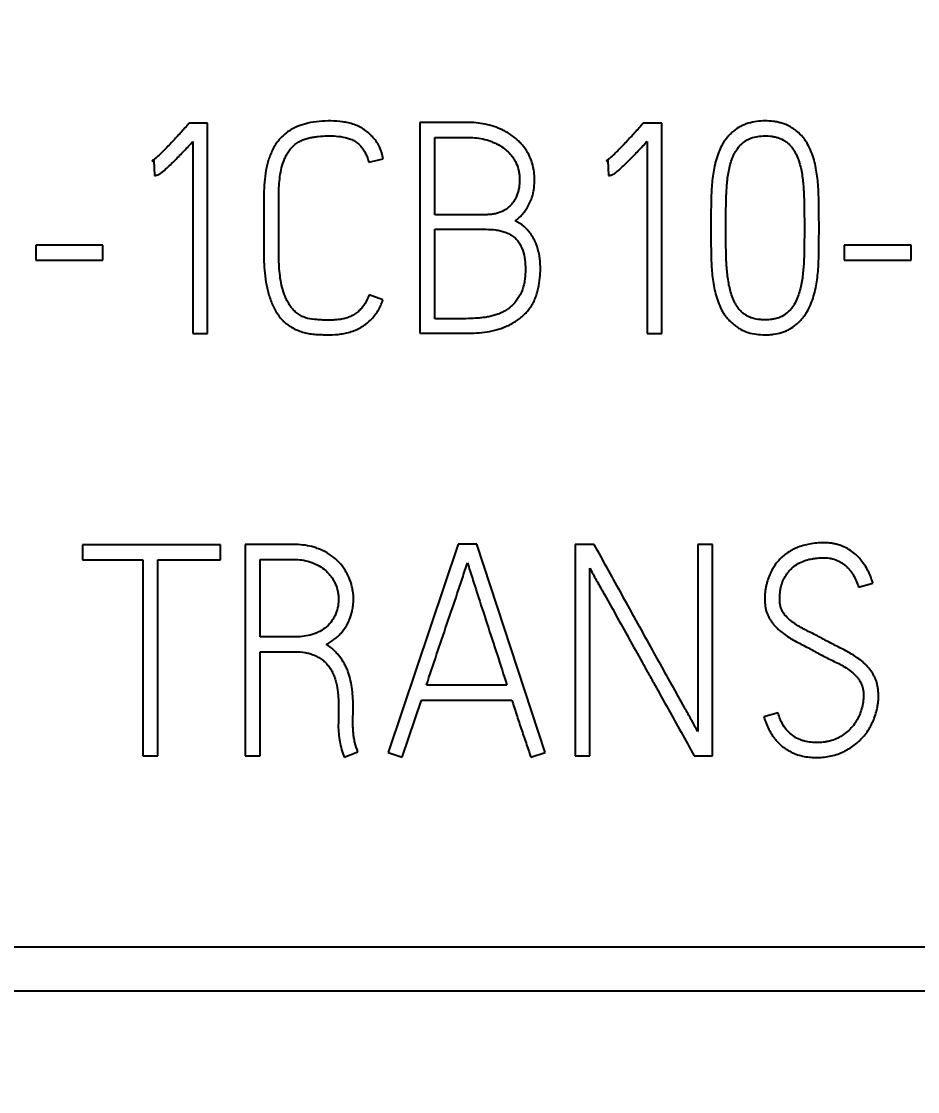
# Model space of a CAD drawing. Extents: x 0 to 420, y 0 to 297.
# Drawn here: x 146.63 to 153.42, y 164.22 to 172.33 of the extents above; entities that cross this region are included whole.
import ezdxf

# ---------------------------------------------------------------- set-up
doc = ezdxf.new("R2010")
doc.units = 0
doc.header["$LTSCALE"] = 23.1
for name, color, linetype in [('10000_FRONT', 7, 'CONTINUOUS'), ('10100_DIM_FRONT', 7, 'CONTINUOUS'), ('10500_FRONT_LABELING', 7, 'CONTINUOUS')]:
    doc.layers.add(name, color=color, linetype=linetype)
doc.styles.get("Standard").update_dxf_attribs({"font": 'txt', "width": 0.8})
doc.dimstyles.new('DIMSTYLE_1', dxfattribs={"dimtxt": 3.5, "dimasz": 3.5, "dimexe": 0.18, "dimexo": 0.0625, "dimgap": 0.09, "dimtad": 1, "dimtxsty": 'STANDARD', "dimcen": 0.09, "dimazin": 3, "dimtp": 0.05, "dimtm": 0.05, "dimtfac": 1, "dimtofl": 0, "dimtmove": 0, "dimatfit": 3, "dimtolj": 1})

# ---------------------------------------------------------------- blocks, each defined once
blk = doc.blocks.new('*D0')
at = {"layer": '10100_DIM_FRONT', "linetype": 'CONTINUOUS'}
for p, q in [((159.5742, 187.4621), (159.5742, 124.6714)), ((80.0742, 147.0131), (80.0742, 124.6714)), ((80.0742, 126.6714), (119.8242, 126.6714)), ((159.5742, 126.6714), (119.8242, 126.6714))]:
    blk.add_line(p, q, dxfattribs=at)
for points in [[(83.5742, 127.1714), (80.0742, 126.6714), (83.5742, 126.1714)], [(156.0742, 126.1714), (159.5742, 126.6714), (156.0742, 127.1714)]]:
    blk.add_solid(points, dxfattribs=at)
at = {"layer": '10100_DIM_FRONT', "linetype": 'CONTINUOUS', "width": 0.714286}
blk.add_text('79,5', height=3.5, dxfattribs=at).set_placement((115.9935, 127.5464))
blk = doc.blocks.new('*D1')
at = {"layer": '10100_DIM_FRONT', "linetype": 'CONTINUOUS'}
for p, q in [((88.074177, 187.462099), (88.074177, 132.024382)), ((159.574177, 147.949506), (159.574177, 132.024382)), ((88.074177, 134.024382), (123.824177, 134.024382)), ((159.574177, 134.024382), (123.824177, 134.024382))]:
    blk.add_line(p, q, dxfattribs=at)
for points in [[(91.574177, 134.524382), (88.074177, 134.024382), (91.574177, 133.524382)], [(156.074177, 133.524382), (159.574177, 134.024382), (156.074177, 134.524382)]]:
    blk.add_solid(points, dxfattribs=at)
at = {"layer": '10100_DIM_FRONT', "linetype": 'CONTINUOUS', "width": 0.660714}
blk.add_text('71,5', height=3.5, dxfattribs=at).set_placement((120.380361, 134.899382))

msp = doc.modelspace()

# ---------------------------------------------------------------- linework, layer by layer
at = {"layer": '10000_FRONT', "color": 7, "linetype": 'CONTINUOUS'}
for p, q in [((88.0742, 165.3156), (159.5742, 165.3156)), ((88.0742, 164.9826), (159.5742, 164.9826))]:
    msp.add_line(p, q, dxfattribs=at)
at = {"layer": '10500_FRONT_LABELING', "color": 7, "linetype": 'CONTINUOUS'}
for p, q in [((147.9016, 171.5542), (147.8861, 171.5365)), ((148.0414, 171.5542), (147.9016, 171.5542)), ((148.0414, 169.9609), (148.0414, 171.5542)), ((149.6503, 171.5609), (149.6503, 169.9631)), ((150.0054, 171.5609), (149.6503, 171.5609)), ((151.3413, 171.5542), (151.3258, 171.5365)), ((151.4811, 171.5542), (151.3413, 171.5542)), ((151.4811, 169.9609), (151.4811, 171.5542)), ((147.9305, 171.4166), (147.9305, 169.9609)), ((149.7635, 170.8619), (149.7635, 171.4477)), ((149.7635, 171.4477), (150.0054, 171.4477)), ((151.3702, 171.4166), (151.3702, 169.9609)), ((147.6198, 171.268), (147.6331, 171.2724)), ((147.6331, 171.2724), (147.6398, 171.1592)), ((149.262, 171.2591), (149.3707, 171.2857)), ((151.0595, 171.268), (151.0728, 171.2724)), ((151.0728, 171.2724), (151.0794, 171.1592)), ((148.4675, 170.9972), (148.4675, 170.5756)), ((148.5807, 170.5756), (148.5807, 170.9972)), ((150.1518, 170.8619), (149.7635, 170.8619)), ((149.7635, 170.0741), (149.7635, 170.7509)), ((149.7635, 170.7509), (150.1518, 170.7509)), ((151.8539, 170.7731), (151.8539, 170.7487)), ((151.9671, 170.7487), (151.9671, 170.7731)), ((152.5618, 170.7731), (152.5618, 170.7487)), ((152.6728, 170.7487), (152.6728, 170.7731)), ((146.741, 170.6311), (146.741, 170.5179)), ((147.247, 170.6311), (146.741, 170.6311)), ((147.247, 170.5179), (147.247, 170.6311)), ((152.8636, 170.6311), (152.8636, 170.5179)), ((153.3696, 170.6311), (152.8636, 170.6311)), ((153.3696, 170.5179), (153.3696, 170.6311)), ((146.741, 170.5179), (147.247, 170.5179)), ((152.8636, 170.5179), (153.3696, 170.5179)), ((149.3685, 170.2161), (149.2642, 170.2538)), ((149.9987, 170.0741), (149.7635, 170.0741)), ((147.9305, 169.9609), (148.0414, 169.9609)), ((149.6503, 169.9631), (149.9987, 169.9631)), ((151.3702, 169.9609), (151.4811, 169.9609)), ((147.0939, 168.3609), (147.0939, 168.2477)), ((148.1391, 168.3609), (147.0939, 168.3609)), ((148.1391, 168.2477), (148.1391, 168.3609)), ((148.3255, 168.3631), (148.3255, 166.7631)), ((148.6939, 168.3631), (148.3255, 168.3631)), ((149.9388, 168.3653), (149.4084, 166.7875)), ((150.0808, 168.3653), (149.9388, 168.3653)), ((150.5979, 166.7875), (150.0808, 168.3653)), ((150.8265, 168.3631), (150.8265, 166.7631)), ((150.9707, 168.3631), (150.8265, 168.3631)), ((151.7541, 168.3631), (151.7541, 166.9473)), ((151.8672, 168.3631), (151.7541, 168.3631)), ((151.8672, 166.7631), (151.8672, 168.3631)), ((147.0939, 168.2477), (147.551, 168.2477)), ((147.551, 168.2477), (147.551, 166.7631)), ((147.6642, 166.7631), (147.6642, 168.2477)), ((147.6642, 168.2477), (148.1391, 168.2477)), ((148.4387, 167.6641), (148.4387, 168.2499)), ((148.4387, 168.2499), (148.6939, 168.2499)), ((150.9374, 166.7631), (150.9374, 168.1833)), ((152.9724, 168.0391), (153.0811, 168.0702)), ((148.7116, 167.6641), (148.4387, 167.6641)), ((148.4387, 166.7631), (148.4387, 167.5509)), ((148.4387, 167.5509), (148.7072, 167.5509)), ((150.3094, 167.2979), (149.6991, 167.2979)), ((149.515, 166.752), (149.6614, 167.1847)), ((149.6614, 167.1847), (150.3471, 167.1847)), ((149.0334, 167.1514), (149.0334, 167.0116)), ((149.1444, 167.0849), (149.1444, 167.1293)), ((152.3643, 167.0893), (152.2556, 167.0582)), ((149.0334, 167.0116), (149.0312, 166.9917)), ((147.551, 166.7631), (147.6642, 166.7631)), ((148.3255, 166.7631), (148.4387, 166.7631)), ((149.0756, 166.752), (149.1799, 166.7919)), ((149.4084, 166.7875), (149.515, 166.752)), ((150.4892, 166.752), (150.5979, 166.7875)), ((150.8265, 166.7631), (150.9374, 166.7631)), ((151.7274, 166.7631), (151.8672, 166.7631))]:
    msp.add_line(p, q, dxfattribs=at)
for points, knots in [([(149.3707, 171.2857), (149.3669, 171.3155), (149.3584, 171.3438), (149.3426, 171.3775), (149.3392, 171.3842), (149.3318, 171.3972), (149.3202, 171.4163), (149.3067, 171.4339), (149.2871, 171.4563), (149.2765, 171.467), (149.2541, 171.4866), (149.2424, 171.4957), (149.2179, 171.5124), (149.2051, 171.52), (149.1785, 171.5337), (149.1648, 171.5396), (149.137, 171.5497), (149.1228, 171.5539), (149.0939, 171.5608), (149.0792, 171.5635), (149.035, 171.5699), (149.0055, 171.5716), (148.9466, 171.5722), (148.9171, 171.5713), (148.8581, 171.5657), (148.8285, 171.5611), (148.7709, 171.5474), (148.7428, 171.5384), (148.7019, 171.5204), (148.6885, 171.5136), (148.6629, 171.4987), (148.6506, 171.4906), (148.627, 171.4728), (148.6157, 171.4631), (148.5943, 171.4422), (148.5844, 171.4311), (148.5662, 171.4079), (148.5578, 171.3957), (148.5425, 171.3705), (148.5354, 171.3573), (148.5163, 171.3169), (148.5064, 171.2892), (148.4905, 171.2325), (148.4845, 171.2036), (148.4709, 171.1156), (148.4675, 171.0565), (148.4675, 170.9972)], [0, 0, 0, 0, 0.0625, 0.0625, 0.078125, 0.078125, 0.09375, 0.125, 0.125, 0.15625, 0.15625, 0.1875, 0.1875, 0.21875, 0.21875, 0.25, 0.25, 0.28125, 0.28125, 0.3125, 0.3125, 0.375, 0.375, 0.4375, 0.4375, 0.5, 0.5, 0.5625, 0.5625, 0.59375, 0.59375, 0.625, 0.625, 0.65625, 0.65625, 0.6875, 0.6875, 0.71875, 0.71875, 0.75, 0.75, 0.8125, 0.8125, 0.875, 0.875, 1, 1, 1, 1]), ([(150.3715, 170.8152), (150.3904, 170.8291), (150.4075, 170.8447), (150.4307, 170.8704), (150.438, 170.8793), (150.4518, 170.898), (150.4583, 170.9077), (150.4762, 170.9376), (150.4862, 170.9584), (150.498, 170.991), (150.5014, 171.0022), (150.5073, 171.0247), (150.5097, 171.0361), (150.5154, 171.0702), (150.5174, 171.0931), (150.5181, 171.1277), (150.518, 171.1393), (150.5169, 171.1625), (150.5159, 171.1741), (150.5115, 171.2085), (150.5067, 171.2309), (150.4965, 171.2637), (150.4927, 171.2745), (150.4839, 171.2959), (150.479, 171.3065), (150.463, 171.3375), (150.4507, 171.357), (150.4298, 171.3845), (150.4224, 171.3934), (150.4068, 171.4105), (150.3985, 171.4188), (150.3729, 171.4424), (150.3546, 171.4566), (150.3258, 171.4758), (150.3159, 171.4818), (150.2956, 171.4932), (150.2853, 171.4986), (150.2538, 171.5136), (150.2325, 171.5222), (150.1888, 171.5367), (150.1666, 171.5427), (150.1213, 171.5521), (150.0982, 171.5555), (150.0519, 171.5599), (150.0287, 171.5609), (150.0054, 171.5609)], [0, 0, 0, 0, 0.0625, 0.0625, 0.09375, 0.09375, 0.125, 0.125, 0.1875, 0.1875, 0.21875, 0.21875, 0.25, 0.25, 0.3125, 0.3125, 0.34375, 0.34375, 0.375, 0.375, 0.4375, 0.4375, 0.46875, 0.46875, 0.5, 0.5, 0.5625, 0.5625, 0.59375, 0.59375, 0.625, 0.625, 0.6875, 0.6875, 0.71875, 0.71875, 0.75, 0.75, 0.8125, 0.8125, 0.875, 0.875, 0.9375, 0.9375, 1, 1, 1, 1]), ([(152.6728, 170.7731), (152.6728, 170.8154), (152.6725, 170.8577), (152.6716, 170.9422), (152.6711, 170.9845), (152.6678, 171.0688), (152.6645, 171.1109), (152.6567, 171.1737), (152.6536, 171.1946), (152.6457, 171.2363), (152.6408, 171.2571), (152.6292, 171.2985), (152.6224, 171.3189), (152.6066, 171.3587), (152.5975, 171.378), (152.5811, 171.4059), (152.5752, 171.415), (152.5628, 171.4325), (152.5563, 171.441), (152.5358, 171.4655), (152.5207, 171.4807), (152.4958, 171.5013), (152.4871, 171.5078), (152.4692, 171.5198), (152.4601, 171.5253), (152.4318, 171.5403), (152.412, 171.5483), (152.381, 171.5577), (152.3705, 171.5603), (152.3495, 171.5648), (152.3389, 171.5666), (152.3072, 171.5708), (152.2858, 171.572), (152.2429, 171.572), (152.2212, 171.5707), (152.1788, 171.5651), (152.1579, 171.5607), (152.1271, 171.5514), (152.1169, 171.5478), (152.0969, 171.5396), (152.0677, 171.5259), (152.0412, 171.508), (152.0163, 171.4873), (152.0083, 171.48), (151.9931, 171.4648), (151.9859, 171.4569), (151.9722, 171.4404), (151.9657, 171.4319), (151.9533, 171.4144), (151.9474, 171.4052), (151.9311, 171.3774), (151.9221, 171.3581), (151.9063, 171.3186), (151.8996, 171.2984), (151.8908, 171.2675), (151.888, 171.2572), (151.883, 171.2364), (151.8807, 171.2259), (151.8744, 171.1947), (151.871, 171.1738), (151.8625, 171.1109), (151.8591, 171.0688), (151.8556, 170.9845), (151.8551, 170.9422), (151.8542, 170.8577), (151.8539, 170.8154), (151.8539, 170.7731)], [0, 0, 0, 0, 0.0625, 0.0625, 0.125, 0.125, 0.1875, 0.1875, 0.21875, 0.21875, 0.25, 0.25, 0.28125, 0.28125, 0.3125, 0.3125, 0.328125, 0.328125, 0.34375, 0.34375, 0.375, 0.375, 0.390625, 0.390625, 0.40625, 0.40625, 0.4375, 0.4375, 0.453125, 0.453125, 0.46875, 0.46875, 0.5, 0.5, 0.53125, 0.53125, 0.5625, 0.5625, 0.578125, 0.578125, 0.59375, 0.625, 0.625, 0.640625, 0.640625, 0.65625, 0.65625, 0.671875, 0.671875, 0.6875, 0.6875, 0.71875, 0.71875, 0.75, 0.75, 0.765625, 0.765625, 0.78125, 0.78125, 0.8125, 0.8125, 0.875, 0.875, 0.9375, 0.9375, 1, 1, 1, 1]), ([(147.8861, 171.5365), (147.8757, 171.5246), (147.865, 171.513), (147.8437, 171.4897), (147.8331, 171.4781), (147.801, 171.4432), (147.7795, 171.4202), (147.736, 171.3744), (147.7142, 171.3516), (147.6802, 171.3187), (147.6687, 171.308), (147.6509, 171.2924), (147.6449, 171.2872), (147.6328, 171.2771), (147.6266, 171.2723), (147.6198, 171.268)], [0, 0, 0, 0, 0.125, 0.125, 0.25, 0.25, 0.5, 0.5, 0.75, 0.75, 0.875, 0.875, 0.9375, 0.9375, 1, 1, 1, 1]), ([(151.3258, 171.5365), (151.3154, 171.5246), (151.3046, 171.513), (151.2833, 171.4897), (151.2727, 171.4781), (151.2407, 171.4432), (151.2191, 171.4202), (151.1757, 171.3744), (151.1538, 171.3516), (151.1199, 171.3187), (151.1084, 171.308), (151.0906, 171.2924), (151.0846, 171.2872), (151.0725, 171.2771), (151.0662, 171.2723), (151.0595, 171.268)], [0, 0, 0, 0, 0.125, 0.125, 0.25, 0.25, 0.5, 0.5, 0.75, 0.75, 0.875, 0.875, 0.9375, 0.9375, 1, 1, 1, 1]), ([(147.6398, 171.1592), (147.644, 171.1592), (147.648, 171.1599), (147.6561, 171.1616), (147.6601, 171.1625), (147.6679, 171.1654), (147.6716, 171.1672), (147.6787, 171.1713), (147.6821, 171.1736), (147.6922, 171.1806), (147.6987, 171.1856), (147.7115, 171.1959), (147.7177, 171.2012), (147.7361, 171.2175), (147.7481, 171.2286), (147.7717, 171.2513), (147.7833, 171.2628), (147.818, 171.2976), (147.8407, 171.3212), (147.8858, 171.3687), (147.9082, 171.3927), (147.9305, 171.4166)], [0, 0, 0, 0, 0.03125, 0.03125, 0.0625, 0.0625, 0.09375, 0.09375, 0.125, 0.125, 0.1875, 0.1875, 0.25, 0.25, 0.375, 0.375, 0.5, 0.5, 0.75, 0.75, 1, 1, 1, 1]), ([(148.5807, 170.9972), (148.5807, 171.0201), (148.5812, 171.0429), (148.5834, 171.0883), (148.5851, 171.111), (148.5903, 171.1561), (148.5938, 171.1786), (148.6035, 171.2232), (148.6098, 171.2455), (148.6218, 171.2777), (148.6263, 171.2883), (148.6361, 171.309), (148.6415, 171.3192), (148.6596, 171.3487), (148.6738, 171.3664), (148.6946, 171.3859), (148.699, 171.3896), (148.7079, 171.3968), (148.7126, 171.4003), (148.7268, 171.4102), (148.7366, 171.4161), (148.757, 171.4264), (148.7675, 171.4308), (148.7894, 171.4383), (148.8006, 171.4413), (148.8229, 171.4463), (148.8342, 171.4484), (148.8567, 171.4518), (148.868, 171.4532), (148.902, 171.4568), (148.9247, 171.4582), (148.9705, 171.4591), (148.9935, 171.4587), (149.0391, 171.4551), (149.0618, 171.4519), (149.0953, 171.4438), (149.1063, 171.4405), (149.1278, 171.4327), (149.1383, 171.4281), (149.1585, 171.4173), (149.1683, 171.4111), (149.1863, 171.3971), (149.1946, 171.3894), (149.2061, 171.3768), (149.2098, 171.3724), (149.2168, 171.3634), (149.2201, 171.3586), (149.2295, 171.3442), (149.235, 171.3342), (149.2447, 171.3137), (149.2489, 171.3031), (149.2563, 171.2814), (149.2594, 171.2703), (149.262, 171.2591)], [0, 0, 0, 0, 0.0625, 0.0625, 0.125, 0.125, 0.1875, 0.1875, 0.25, 0.25, 0.28125, 0.28125, 0.3125, 0.3125, 0.375, 0.375, 0.390625, 0.390625, 0.40625, 0.40625, 0.4375, 0.4375, 0.46875, 0.46875, 0.5, 0.5, 0.53125, 0.53125, 0.5625, 0.5625, 0.625, 0.625, 0.6875, 0.6875, 0.75, 0.75, 0.78125, 0.78125, 0.8125, 0.8125, 0.84375, 0.84375, 0.875, 0.875, 0.890625, 0.890625, 0.90625, 0.90625, 0.9375, 0.9375, 0.96875, 0.96875, 1, 1, 1, 1]), ([(150.0054, 171.4477), (150.0467, 171.4477), (150.0874, 171.444), (150.1471, 171.4308), (150.1668, 171.4251), (150.1959, 171.4145), (150.2055, 171.4106), (150.2244, 171.4021), (150.2336, 171.3976), (150.2607, 171.3829), (150.2779, 171.3716), (150.3023, 171.3522), (150.3101, 171.3454), (150.3249, 171.3311), (150.3319, 171.3236), (150.3451, 171.3078), (150.3512, 171.2996), (150.3628, 171.2824), (150.3681, 171.2734), (150.3823, 171.2459), (150.3897, 171.2268), (150.3976, 171.1969), (150.3998, 171.1867), (150.4028, 171.1662), (150.4038, 171.156), (150.4049, 171.1355), (150.405, 171.1253), (150.4044, 171.1048), (150.4037, 171.0945), (150.4015, 171.0739), (150.3999, 171.0636), (150.3957, 171.0435), (150.3906, 171.0236), (150.3833, 171.0043), (150.3747, 170.9854), (150.3697, 170.9763), (150.3587, 170.9589), (150.3526, 170.9506), (150.3393, 170.9348), (150.332, 170.9273), (150.3088, 170.9067), (150.2917, 170.8953), (150.2634, 170.8819), (150.2538, 170.8782), (150.2341, 170.8719), (150.2241, 170.8694), (150.2037, 170.8655), (150.1934, 170.8641), (150.1726, 170.8623), (150.1623, 170.8619), (150.1518, 170.8619)], [0, 0, 0, 0, 0.125, 0.125, 0.1875, 0.1875, 0.21875, 0.21875, 0.25, 0.25, 0.3125, 0.3125, 0.34375, 0.34375, 0.375, 0.375, 0.40625, 0.40625, 0.4375, 0.4375, 0.5, 0.5, 0.53125, 0.53125, 0.5625, 0.5625, 0.59375, 0.59375, 0.625, 0.625, 0.65625, 0.65625, 0.6875, 0.71875, 0.71875, 0.75, 0.75, 0.78125, 0.78125, 0.8125, 0.8125, 0.875, 0.875, 0.90625, 0.90625, 0.9375, 0.9375, 0.96875, 0.96875, 1, 1, 1, 1]), ([(151.0794, 171.1592), (151.0836, 171.1592), (151.0877, 171.1599), (151.0957, 171.1616), (151.0998, 171.1625), (151.1076, 171.1654), (151.1112, 171.1672), (151.1183, 171.1713), (151.1218, 171.1736), (151.1319, 171.1806), (151.1384, 171.1856), (151.1511, 171.1959), (151.1574, 171.2012), (151.1758, 171.2175), (151.1877, 171.2286), (151.2114, 171.2513), (151.223, 171.2628), (151.2577, 171.2976), (151.2804, 171.3212), (151.3255, 171.3687), (151.3478, 171.3927), (151.3702, 171.4166)], [0, 0, 0, 0, 0.03125, 0.03125, 0.0625, 0.0625, 0.09375, 0.09375, 0.125, 0.125, 0.1875, 0.1875, 0.25, 0.25, 0.375, 0.375, 0.5, 0.5, 0.75, 0.75, 1, 1, 1, 1]), ([(151.9671, 170.7731), (151.9671, 170.8081), (151.9673, 170.8431), (151.9681, 170.9131), (151.9686, 170.9481), (151.9701, 171.0005), (151.9708, 171.018), (151.9727, 171.0529), (151.974, 171.0704), (151.9769, 171.1053), (151.9787, 171.1227), (151.9829, 171.1576), (151.9855, 171.1749), (151.9919, 171.2092), (151.9957, 171.2262), (152.0049, 171.2597), (152.0102, 171.2762), (152.0198, 171.3006), (152.0233, 171.3086), (152.031, 171.3245), (152.0353, 171.3323), (152.049, 171.3551), (152.0594, 171.3693), (152.0771, 171.3892), (152.0834, 171.3956), (152.0965, 171.4074), (152.1034, 171.4129), (152.1178, 171.423), (152.1252, 171.4276), (152.1409, 171.4357), (152.1491, 171.4392), (152.1743, 171.4483), (152.1915, 171.4523), (152.2264, 171.4575), (152.2443, 171.4587), (152.2797, 171.4589), (152.2973, 171.4579), (152.3234, 171.4544), (152.3321, 171.4528), (152.3494, 171.4488), (152.358, 171.4464), (152.3834, 171.4377), (152.3994, 171.4301), (152.4218, 171.4156), (152.4291, 171.4101), (152.4425, 171.3985), (152.4488, 171.3923), (152.4605, 171.379), (152.466, 171.372), (152.4764, 171.3575), (152.4814, 171.3501), (152.4953, 171.3275), (152.5032, 171.3117), (152.5134, 171.2872), (152.5165, 171.279), (152.5224, 171.2622), (152.525, 171.2537), (152.5324, 171.2281), (152.5365, 171.211), (152.5432, 171.1765), (152.5458, 171.1591), (152.5501, 171.1244), (152.5518, 171.1069), (152.5548, 171.072), (152.5561, 171.0545), (152.5581, 171.0195), (152.5588, 171.0019), (152.5604, 170.9491), (152.5608, 170.9139), (152.5616, 170.8435), (152.5618, 170.8083), (152.5618, 170.7731)], [0, 0, 0, 0, 0.0625, 0.0625, 0.125, 0.125, 0.15625, 0.15625, 0.1875, 0.1875, 0.21875, 0.21875, 0.25, 0.25, 0.28125, 0.28125, 0.3125, 0.3125, 0.328125, 0.328125, 0.34375, 0.34375, 0.375, 0.375, 0.390625, 0.390625, 0.40625, 0.40625, 0.421875, 0.421875, 0.4375, 0.4375, 0.46875, 0.46875, 0.5, 0.5, 0.53125, 0.53125, 0.546875, 0.546875, 0.5625, 0.5625, 0.59375, 0.59375, 0.609375, 0.609375, 0.625, 0.625, 0.640625, 0.640625, 0.65625, 0.65625, 0.6875, 0.6875, 0.703125, 0.703125, 0.71875, 0.71875, 0.75, 0.75, 0.78125, 0.78125, 0.8125, 0.8125, 0.84375, 0.84375, 0.875, 0.875, 0.9375, 0.9375, 1, 1, 1, 1]), ([(149.9987, 169.9631), (150.0256, 169.9631), (150.0523, 169.9639), (150.1054, 169.9674), (150.1318, 169.9701), (150.1842, 169.9783), (150.2101, 169.9838), (150.2487, 169.9949), (150.2614, 169.9991), (150.2868, 170.0084), (150.2993, 170.0137), (150.3238, 170.0249), (150.3358, 170.031), (150.3593, 170.044), (150.3708, 170.051), (150.3933, 170.0659), (150.4043, 170.0739), (150.4252, 170.0911), (150.4351, 170.1002), (150.4633, 170.1288), (150.4798, 170.1497), (150.5015, 170.1838), (150.5082, 170.1957), (150.5201, 170.2199), (150.5253, 170.2322), (150.5343, 170.2574), (150.5382, 170.2703), (150.5449, 170.2963), (150.5478, 170.3095), (150.5552, 170.3493), (150.5589, 170.3758), (150.5617, 170.4157), (150.5622, 170.429), (150.5625, 170.4557), (150.5623, 170.469), (150.5611, 170.4957), (150.5601, 170.5091), (150.5572, 170.5359), (150.5552, 170.5493), (150.5476, 170.589), (150.5403, 170.6149), (150.5254, 170.6524), (150.5197, 170.6648), (150.5072, 170.6887), (150.4934, 170.7117), (150.4772, 170.7329), (150.4595, 170.753), (150.45, 170.7626), (150.4191, 170.7894), (150.3965, 170.8041), (150.3715, 170.8152)], [0, 0, 0, 0, 0.0625, 0.0625, 0.125, 0.125, 0.1875, 0.1875, 0.21875, 0.21875, 0.25, 0.25, 0.28125, 0.28125, 0.3125, 0.3125, 0.34375, 0.34375, 0.375, 0.375, 0.4375, 0.4375, 0.46875, 0.46875, 0.5, 0.5, 0.53125, 0.53125, 0.5625, 0.5625, 0.625, 0.625, 0.65625, 0.65625, 0.6875, 0.6875, 0.71875, 0.71875, 0.75, 0.75, 0.8125, 0.8125, 0.84375, 0.84375, 0.875, 0.90625, 0.90625, 0.9375, 0.9375, 1, 1, 1, 1]), ([(150.1518, 170.7509), (150.1762, 170.7509), (150.2004, 170.7496), (150.2363, 170.7447), (150.2482, 170.7425), (150.2718, 170.7371), (150.2837, 170.7337), (150.3066, 170.7254), (150.3177, 170.7205), (150.3337, 170.7119), (150.339, 170.7088), (150.3492, 170.7022), (150.3542, 170.6986), (150.3686, 170.6874), (150.3774, 170.6791), (150.3892, 170.6654), (150.393, 170.6606), (150.4001, 170.6507), (150.4035, 170.6456), (150.4191, 170.6194), (150.428, 170.5969), (150.4408, 170.5497), (150.4446, 170.5259), (150.449, 170.4779), (150.4496, 170.4537), (150.4484, 170.4051), (150.4464, 170.381), (150.4407, 170.3453), (150.4383, 170.3335), (150.4338, 170.3159), (150.4321, 170.3101), (150.4284, 170.2985), (150.4264, 170.2927), (150.4154, 170.2643), (150.404, 170.2431), (150.3832, 170.2133), (150.3756, 170.2036), (150.3596, 170.1854), (150.3511, 170.1767), (150.3332, 170.1606), (150.3237, 170.1532), (150.3037, 170.1394), (150.2931, 170.1331), (150.2717, 170.1217), (150.2607, 170.1166), (150.2384, 170.1073), (150.2271, 170.1032), (150.2039, 170.096), (150.1922, 170.093), (150.1682, 170.0879), (150.1562, 170.0859), (150.1321, 170.0825), (150.1201, 170.0811), (150.0959, 170.0787), (150.0838, 170.0776), (150.0474, 170.075), (150.0231, 170.0741), (149.9987, 170.0741)], [0, 0, 0, 0, 0.0625, 0.0625, 0.09375, 0.09375, 0.125, 0.125, 0.15625, 0.15625, 0.171875, 0.171875, 0.1875, 0.1875, 0.21875, 0.21875, 0.234375, 0.234375, 0.25, 0.25, 0.3125, 0.3125, 0.375, 0.375, 0.4375, 0.4375, 0.5, 0.5, 0.53125, 0.53125, 0.546875, 0.546875, 0.5625, 0.5625, 0.625, 0.625, 0.65625, 0.65625, 0.6875, 0.6875, 0.71875, 0.71875, 0.75, 0.75, 0.78125, 0.78125, 0.8125, 0.8125, 0.84375, 0.84375, 0.875, 0.875, 0.90625, 0.90625, 0.9375, 0.9375, 1, 1, 1, 1]), ([(151.8539, 170.7487), (151.8539, 170.7066), (151.8542, 170.6644), (151.8551, 170.5803), (151.8555, 170.5382), (151.8591, 170.4542), (151.8626, 170.4124), (151.8711, 170.3499), (151.8744, 170.3291), (151.8828, 170.2876), (151.8877, 170.267), (151.8996, 170.2258), (151.9063, 170.2055), (151.9221, 170.1659), (151.9312, 170.1467), (151.9476, 170.119), (151.9536, 170.1099), (151.9661, 170.0926), (151.9727, 170.0843), (151.9866, 170.0682), (151.9939, 170.0604), (152.009, 170.0455), (152.0168, 170.0383), (152.0331, 170.0244), (152.0416, 170.0178), (152.0592, 170.0054), (152.0682, 169.9997), (152.0961, 169.9843), (152.1158, 169.9762), (152.157, 169.9635), (152.1779, 169.9591), (152.22, 169.9534), (152.2412, 169.9521), (152.2733, 169.952), (152.2841, 169.9523), (152.3054, 169.9535), (152.316, 169.9545), (152.3475, 169.9587), (152.3682, 169.963), (152.3988, 169.9722), (152.4088, 169.9758), (152.4288, 169.9841), (152.4385, 169.9886), (152.4666, 170.0039), (152.484, 170.0161), (152.5085, 170.0368), (152.5165, 170.0442), (152.5315, 170.0594), (152.5387, 170.0673), (152.5524, 170.0836), (152.559, 170.0921), (152.5714, 170.1095), (152.5773, 170.1185), (152.5938, 170.1461), (152.6031, 170.1653), (152.6193, 170.2044), (152.6262, 170.2245), (152.6383, 170.2652), (152.6435, 170.286), (152.652, 170.3277), (152.6555, 170.3486), (152.664, 170.4114), (152.6676, 170.4534), (152.6712, 170.5376), (152.6716, 170.5798), (152.6725, 170.6642), (152.6728, 170.7064), (152.6728, 170.7487)], [0, 0, 0, 0, 0.0625, 0.0625, 0.125, 0.125, 0.1875, 0.1875, 0.21875, 0.21875, 0.25, 0.25, 0.28125, 0.28125, 0.3125, 0.3125, 0.328125, 0.328125, 0.34375, 0.34375, 0.359375, 0.359375, 0.375, 0.375, 0.390625, 0.390625, 0.40625, 0.40625, 0.4375, 0.4375, 0.46875, 0.46875, 0.5, 0.5, 0.515625, 0.515625, 0.53125, 0.53125, 0.5625, 0.5625, 0.578125, 0.578125, 0.59375, 0.59375, 0.625, 0.625, 0.640625, 0.640625, 0.65625, 0.65625, 0.671875, 0.671875, 0.6875, 0.6875, 0.71875, 0.71875, 0.75, 0.75, 0.78125, 0.78125, 0.8125, 0.8125, 0.875, 0.875, 0.9375, 0.9375, 1, 1, 1, 1]), ([(152.5618, 170.7487), (152.5618, 170.7136), (152.5616, 170.6786), (152.5608, 170.6086), (152.5603, 170.5736), (152.5586, 170.5211), (152.5578, 170.5036), (152.5557, 170.4687), (152.5543, 170.4512), (152.5492, 170.3989), (152.5447, 170.364), (152.5341, 170.3125), (152.5299, 170.2955), (152.5201, 170.2617), (152.5145, 170.2451), (152.5014, 170.2128), (152.4938, 170.1972), (152.4802, 170.1747), (152.4753, 170.1673), (152.4649, 170.153), (152.4595, 170.1461), (152.4478, 170.133), (152.4417, 170.1267), (152.4285, 170.115), (152.4215, 170.1095), (152.3996, 170.0946), (152.3839, 170.0868), (152.359, 170.078), (152.3504, 170.0755), (152.3332, 170.0715), (152.3073, 170.0667), (152.2811, 170.0652), (152.2546, 170.0652), (152.2458, 170.0655), (152.2282, 170.0667), (152.2195, 170.0675), (152.1936, 170.0713), (152.1766, 170.0751), (152.1517, 170.0838), (152.1434, 170.0873), (152.1276, 170.0951), (152.12, 170.0996), (152.1054, 170.1094), (152.0985, 170.1148), (152.0852, 170.1266), (152.079, 170.1329), (152.0673, 170.1461), (152.0619, 170.153), (152.0516, 170.1672), (152.0468, 170.1746), (152.0378, 170.1897), (152.0336, 170.1976), (152.026, 170.2135), (152.0226, 170.2216), (152.0131, 170.2461), (152.0078, 170.2628), (151.9985, 170.2965), (151.9944, 170.3136), (151.9841, 170.3654), (151.9796, 170.4001), (151.9746, 170.4522), (151.9732, 170.4696), (151.9711, 170.5044), (151.9703, 170.5218), (151.9686, 170.5741), (151.9681, 170.609), (151.9673, 170.6788), (151.9671, 170.7137), (151.9671, 170.7487)], [0, 0, 0, 0, 0.0625, 0.0625, 0.125, 0.125, 0.15625, 0.15625, 0.1875, 0.1875, 0.25, 0.25, 0.28125, 0.28125, 0.3125, 0.3125, 0.34375, 0.34375, 0.359375, 0.359375, 0.375, 0.375, 0.390625, 0.390625, 0.40625, 0.40625, 0.4375, 0.4375, 0.453125, 0.453125, 0.46875, 0.5, 0.5, 0.515625, 0.515625, 0.53125, 0.53125, 0.5625, 0.5625, 0.578125, 0.578125, 0.59375, 0.59375, 0.609375, 0.609375, 0.625, 0.625, 0.640625, 0.640625, 0.65625, 0.65625, 0.671875, 0.671875, 0.6875, 0.6875, 0.71875, 0.71875, 0.75, 0.75, 0.8125, 0.8125, 0.84375, 0.84375, 0.875, 0.875, 0.9375, 0.9375, 1, 1, 1, 1]), ([(148.4675, 170.5756), (148.4675, 170.5455), (148.4682, 170.5154), (148.4712, 170.4556), (148.4735, 170.4257), (148.4808, 170.3663), (148.4857, 170.3367), (148.4955, 170.2926), (148.4992, 170.2779), (148.5074, 170.2488), (148.5119, 170.2344), (148.5219, 170.206), (148.5274, 170.192), (148.5396, 170.1644), (148.5464, 170.1509), (148.5613, 170.1245), (148.5694, 170.1118), (148.5869, 170.0873), (148.5963, 170.0756), (148.6119, 170.0591), (148.6174, 170.0537), (148.6287, 170.0436), (148.6345, 170.0388), (148.6525, 170.025), (148.6651, 170.0168), (148.6911, 170.0017), (148.7045, 169.9947), (148.7324, 169.9826), (148.7466, 169.9774), (148.7754, 169.9687), (148.79, 169.9651), (148.8197, 169.9594), (148.8348, 169.9574), (148.8648, 169.9548), (148.8949, 169.9534), (148.9249, 169.9524), (148.9698, 169.9517), (148.9998, 169.9524), (149.0446, 169.957), (149.0596, 169.959), (149.0894, 169.9646), (149.1043, 169.9681), (149.1481, 169.981), (149.1759, 169.9929), (149.2154, 170.0158), (149.2282, 170.0243), (149.2525, 170.0425), (149.2755, 170.062), (149.2961, 170.0843), (149.3105, 170.102), (149.3152, 170.1081), (149.324, 170.1205), (149.3282, 170.1269), (149.3479, 170.159), (149.3602, 170.1865), (149.3685, 170.2161)], [0, 0, 0, 0, 0.0625, 0.0625, 0.125, 0.125, 0.1875, 0.1875, 0.21875, 0.21875, 0.25, 0.25, 0.28125, 0.28125, 0.3125, 0.3125, 0.34375, 0.34375, 0.375, 0.375, 0.390625, 0.390625, 0.40625, 0.40625, 0.4375, 0.4375, 0.46875, 0.46875, 0.5, 0.5, 0.53125, 0.53125, 0.5625, 0.5625, 0.59375, 0.625, 0.625, 0.6875, 0.6875, 0.71875, 0.71875, 0.75, 0.75, 0.8125, 0.8125, 0.84375, 0.84375, 0.875, 0.90625, 0.90625, 0.921875, 0.921875, 0.9375, 0.9375, 1, 1, 1, 1]), ([(149.2642, 170.2538), (149.2564, 170.2315), (149.2471, 170.2099), (149.229, 170.1798), (149.2222, 170.1701), (149.2069, 170.1518), (149.1987, 170.1433), (149.1813, 170.1274), (149.1721, 170.12), (149.1529, 170.1065), (149.1427, 170.1004), (149.1213, 170.0897), (149.1104, 170.0851), (149.088, 170.0774), (149.0766, 170.0742), (149.0533, 170.0696), (149.0414, 170.068), (149.0177, 170.0655), (149.0059, 170.0646), (148.9704, 170.0626), (148.9467, 170.0627), (148.9111, 170.064), (148.8993, 170.0647), (148.8755, 170.0662), (148.8637, 170.067), (148.8282, 170.0702), (148.8047, 170.0734), (148.7764, 170.0832), (148.7709, 170.0854), (148.76, 170.0903), (148.7547, 170.0929), (148.7392, 170.1015), (148.7293, 170.1078), (148.7152, 170.1186), (148.7106, 170.1223), (148.7017, 170.1302), (148.6973, 170.1344), (148.6849, 170.1472), (148.6773, 170.1563), (148.6634, 170.1755), (148.6571, 170.1857), (148.6455, 170.2065), (148.6402, 170.2171), (148.6256, 170.2493), (148.6175, 170.2715), (148.6043, 170.3169), (148.5992, 170.3403), (148.5913, 170.387), (148.5885, 170.4104), (148.5822, 170.481), (148.5807, 170.5282), (148.5807, 170.5756)], [0, 0, 0, 0, 0.0625, 0.0625, 0.09375, 0.09375, 0.125, 0.125, 0.15625, 0.15625, 0.1875, 0.1875, 0.21875, 0.21875, 0.25, 0.25, 0.28125, 0.28125, 0.3125, 0.3125, 0.375, 0.375, 0.40625, 0.40625, 0.4375, 0.4375, 0.5, 0.5, 0.515625, 0.515625, 0.53125, 0.53125, 0.5625, 0.5625, 0.578125, 0.578125, 0.59375, 0.59375, 0.625, 0.625, 0.65625, 0.65625, 0.6875, 0.6875, 0.75, 0.75, 0.8125, 0.8125, 0.875, 0.875, 1, 1, 1, 1]), ([(148.9402, 167.6064), (148.9609, 167.6171), (148.9805, 167.6292), (149.0082, 167.6499), (149.0171, 167.6572), (149.0343, 167.6726), (149.0426, 167.6809), (149.0659, 167.7067), (149.0793, 167.7253), (149.0968, 167.755), (149.1022, 167.7652), (149.1121, 167.7861), (149.1166, 167.7968), (149.1288, 167.8293), (149.1352, 167.8514), (149.1417, 167.8854), (149.1434, 167.897), (149.1457, 167.92), (149.1464, 167.9315), (149.1469, 167.966), (149.1452, 167.9889), (149.1399, 168.0231), (149.1376, 168.0345), (149.1321, 168.057), (149.1289, 168.0681), (149.1181, 168.1008), (149.1092, 168.122), (149.093, 168.1526), (149.0871, 168.1627), (149.0745, 168.1821), (149.0678, 168.1915), (149.0466, 168.2187), (149.031, 168.2356), (149.0053, 168.2588), (148.9963, 168.2663), (148.9777, 168.2802), (148.9681, 168.2867), (148.9388, 168.305), (148.9184, 168.3156), (148.8864, 168.3293), (148.8755, 168.3335), (148.8536, 168.341), (148.8204, 168.3508), (148.7863, 168.3568), (148.7404, 168.3619), (148.7171, 168.3631), (148.6939, 168.3631)], [0, 0, 0, 0, 0.0625, 0.0625, 0.09375, 0.09375, 0.125, 0.125, 0.1875, 0.1875, 0.21875, 0.21875, 0.25, 0.25, 0.3125, 0.3125, 0.34375, 0.34375, 0.375, 0.375, 0.4375, 0.4375, 0.46875, 0.46875, 0.5, 0.5, 0.5625, 0.5625, 0.59375, 0.59375, 0.625, 0.625, 0.6875, 0.6875, 0.71875, 0.71875, 0.75, 0.75, 0.8125, 0.8125, 0.84375, 0.84375, 0.875, 0.9375, 0.9375, 1, 1, 1, 1]), ([(151.7541, 166.9473), (151.7381, 166.977), (151.7218, 167.0065), (151.6891, 167.0654), (151.6726, 167.0949), (151.6234, 167.1832), (151.5905, 167.2421), (151.4921, 167.4188), (151.4269, 167.5368), (151.2963, 167.7727), (151.2311, 167.8908), (151.1008, 168.1269), (151.0357, 168.245), (150.9707, 168.3631)], [0, 0, 0, 0, 0.0625, 0.0625, 0.125, 0.125, 0.25, 0.25, 0.5, 0.5, 0.75, 0.75, 1, 1, 1, 1]), ([(153.0811, 168.0702), (153.0712, 168.103), (153.0589, 168.1347), (153.0358, 168.18), (153.0273, 168.1947), (153.0133, 168.2161), (153.0084, 168.2231), (152.9981, 168.2369), (152.9927, 168.2437), (152.9649, 168.2763), (152.9396, 168.2992), (152.882, 168.3376), (152.8512, 168.352), (152.8101, 168.3641), (152.8017, 168.3662), (152.7848, 168.3698), (152.7763, 168.3712), (152.7509, 168.3747), (152.7339, 168.376), (152.6998, 168.3767), (152.6827, 168.3762), (152.6485, 168.3737), (152.6314, 168.3718), (152.5807, 168.3638), (152.5477, 168.3553), (152.5077, 168.3398), (152.4997, 168.3365), (152.484, 168.3294), (152.4764, 168.3256), (152.4538, 168.3135), (152.4393, 168.3046), (152.4185, 168.2896), (152.4118, 168.2843), (152.3986, 168.2733), (152.3921, 168.2675), (152.3736, 168.2496), (152.3622, 168.2369), (152.3412, 168.2101), (152.3316, 168.196), (152.3184, 168.1738), (152.3143, 168.1662), (152.3065, 168.1509), (152.3028, 168.1432), (152.2926, 168.1197), (152.2867, 168.1037), (152.2794, 168.0791), (152.2771, 168.0709), (152.2732, 168.0541), (152.2715, 168.0457), (152.267, 168.0203), (152.2649, 168.0034), (152.2624, 167.9693), (152.2619, 167.9523), (152.2629, 167.918), (152.2645, 167.9007), (152.2706, 167.8671), (152.2751, 167.8506), (152.2847, 167.8268), (152.2884, 167.8189), (152.2966, 167.8037), (152.301, 167.7964), (152.3105, 167.7821), (152.3155, 167.7751), (152.326, 167.7616), (152.3315, 167.755), (152.3429, 167.7421), (152.3489, 167.7358), (152.3611, 167.7237), (152.3674, 167.7179), (152.3868, 167.7012), (152.4003, 167.6908), (152.428, 167.671), (152.4422, 167.6615), (152.4714, 167.6437), (152.4865, 167.6353), (152.5169, 167.6192), (152.5322, 167.6114), (152.5627, 167.5957), (152.5779, 167.5877), (152.6081, 167.5713), (152.6231, 167.5629), (152.6531, 167.5462), (152.6682, 167.538), (152.6986, 167.5219), (152.7138, 167.514), (152.7445, 167.4986), (152.76, 167.4911), (152.7911, 167.4763), (152.8066, 167.4689), (152.8371, 167.4531), (152.852, 167.4446), (152.8813, 167.4265), (152.8957, 167.4169), (152.9233, 167.396), (152.9362, 167.3847), (152.9541, 167.3661), (152.9598, 167.3596), (152.9707, 167.3461), (152.9758, 167.3392), (152.985, 167.3247), (152.9891, 167.3172), (152.9962, 167.3015), (152.9992, 167.2933), (153.0063, 167.2683), (153.0088, 167.2513), (153.0106, 167.2167), (153.0099, 167.1995), (153.006, 167.1656), (153.0028, 167.1487), (152.9947, 167.1152), (152.9897, 167.0987), (152.9776, 167.0668), (152.9703, 167.0514), (152.9535, 167.0215), (152.9438, 167.007), (152.9229, 166.9799), (152.9115, 166.9673), (152.8867, 166.9439), (152.8732, 166.9332), (152.8308, 166.9035), (152.8005, 166.8877), (152.759, 166.8753), (152.7506, 166.8732), (152.7337, 166.8697), (152.7253, 166.8682), (152.6998, 166.8647), (152.6828, 166.8634), (152.657, 166.8629), (152.6484, 166.8629), (152.6312, 166.8635), (152.6226, 166.8641), (152.5968, 166.8666), (152.5799, 166.8694), (152.555, 166.8757), (152.5467, 166.8782), (152.5304, 166.884), (152.5224, 166.8874), (152.4992, 166.8986), (152.4848, 166.9076), (152.4576, 166.9284), (152.4448, 166.9402), (152.4218, 166.9658), (152.4115, 166.9795), (152.3978, 167.0014), (152.3935, 167.0089), (152.3857, 167.0243), (152.3822, 167.0321), (152.3726, 167.0559), (152.3676, 167.0723), (152.3643, 167.0893)], [0, 0, 0, 0, 0.03125, 0.03125, 0.046875, 0.046875, 0.054688, 0.054688, 0.0625, 0.0625, 0.09375, 0.09375, 0.125, 0.125, 0.132812, 0.132812, 0.140625, 0.140625, 0.15625, 0.15625, 0.171875, 0.171875, 0.1875, 0.1875, 0.21875, 0.21875, 0.226562, 0.226562, 0.234375, 0.234375, 0.25, 0.25, 0.257812, 0.257812, 0.265625, 0.265625, 0.28125, 0.28125, 0.296875, 0.296875, 0.304688, 0.304688, 0.3125, 0.3125, 0.328125, 0.328125, 0.335938, 0.335938, 0.34375, 0.34375, 0.359375, 0.359375, 0.375, 0.375, 0.390625, 0.390625, 0.40625, 0.40625, 0.414062, 0.414062, 0.421875, 0.421875, 0.429688, 0.429688, 0.4375, 0.4375, 0.445312, 0.445312, 0.453125, 0.453125, 0.46875, 0.46875, 0.484375, 0.484375, 0.5, 0.5, 0.515625, 0.515625, 0.53125, 0.53125, 0.546875, 0.546875, 0.5625, 0.5625, 0.578125, 0.578125, 0.59375, 0.59375, 0.609375, 0.609375, 0.625, 0.625, 0.640625, 0.640625, 0.65625, 0.65625, 0.664062, 0.664062, 0.671875, 0.671875, 0.679688, 0.679688, 0.6875, 0.6875, 0.703125, 0.703125, 0.71875, 0.71875, 0.734375, 0.734375, 0.75, 0.75, 0.765625, 0.765625, 0.78125, 0.78125, 0.796875, 0.796875, 0.8125, 0.8125, 0.84375, 0.84375, 0.851562, 0.851562, 0.859375, 0.859375, 0.875, 0.875, 0.882812, 0.882812, 0.890625, 0.890625, 0.90625, 0.90625, 0.914062, 0.914062, 0.921875, 0.921875, 0.9375, 0.9375, 0.953125, 0.953125, 0.96875, 0.96875, 0.976562, 0.976562, 0.984375, 0.984375, 1, 1, 1, 1]), ([(148.6939, 168.2499), (148.7146, 168.2499), (148.7351, 168.2487), (148.7758, 168.2433), (148.7959, 168.239), (148.8355, 168.2264), (148.8544, 168.2183), (148.8905, 168.1991), (148.9078, 168.1882), (148.9322, 168.169), (148.9401, 168.1622), (148.9549, 168.1478), (148.9689, 168.1327), (148.9812, 168.1161), (148.9926, 168.0988), (148.9978, 168.0897), (149.0116, 168.0619), (149.0186, 168.0426), (149.0264, 168.0126), (149.0285, 168.0023), (149.0316, 167.9819), (149.0326, 167.9717), (149.0336, 167.9512), (149.0335, 167.9409), (149.0323, 167.9203), (149.0311, 167.91), (149.026, 167.8793), (149.0207, 167.8595), (149.0095, 167.8307), (149.0051, 167.8213), (148.9953, 167.8029), (148.9898, 167.7942), (148.9719, 167.7692), (148.9581, 167.754), (148.9265, 167.7267), (148.9094, 167.7153), (148.8821, 167.7005), (148.8727, 167.696), (148.8536, 167.6879), (148.844, 167.6843), (148.8145, 167.6749), (148.7943, 167.6707), (148.7531, 167.6652), (148.7324, 167.6641), (148.7116, 167.6641)], [0, 0, 0, 0, 0.0625, 0.0625, 0.125, 0.125, 0.1875, 0.1875, 0.25, 0.25, 0.28125, 0.28125, 0.3125, 0.34375, 0.34375, 0.375, 0.375, 0.4375, 0.4375, 0.46875, 0.46875, 0.5, 0.5, 0.53125, 0.53125, 0.5625, 0.5625, 0.625, 0.625, 0.65625, 0.65625, 0.6875, 0.6875, 0.75, 0.75, 0.8125, 0.8125, 0.84375, 0.84375, 0.875, 0.875, 0.9375, 0.9375, 1, 1, 1, 1]), ([(149.6991, 167.2979), (149.7249, 167.3751), (149.7507, 167.4522), (149.8024, 167.6065), (149.8283, 167.6836), (149.8805, 167.8377), (149.907, 167.9146), (149.946, 168.0302), (149.9588, 168.0688), (149.9843, 168.1461), (149.997, 168.1847), (150.0098, 168.2233)], [0, 0, 0, 0, 0.25, 0.25, 0.5, 0.5, 0.75, 0.75, 0.875, 0.875, 1, 1, 1, 1]), ([(150.0098, 168.2233), (150.0225, 168.1848), (150.0347, 168.1462), (150.0593, 168.0689), (150.0716, 168.0303), (150.1089, 167.9146), (150.134, 167.8375), (150.1843, 167.6834), (150.2097, 167.6064), (150.26, 167.4523), (150.2848, 167.3751), (150.3094, 167.2979)], [0, 0, 0, 0, 0.125, 0.125, 0.25, 0.25, 0.5, 0.5, 0.75, 0.75, 1, 1, 1, 1]), ([(152.2556, 167.0582), (152.2653, 167.025), (152.2776, 166.993), (152.301, 166.9473), (152.3096, 166.9325), (152.324, 166.9109), (152.329, 166.9038), (152.3395, 166.89), (152.345, 166.8834), (152.362, 166.864), (152.3742, 166.8519), (152.3938, 166.835), (152.4005, 166.8296), (152.4144, 166.8193), (152.4217, 166.8144), (152.4582, 166.7912), (152.4896, 166.7772), (152.5396, 166.7626), (152.5566, 166.7589), (152.5905, 166.7533), (152.6075, 166.7515), (152.6418, 166.7497), (152.659, 166.7495), (152.6937, 166.7509), (152.7109, 166.7523), (152.7449, 166.7571), (152.7617, 166.7604), (152.7948, 166.7689), (152.8111, 166.7742), (152.8352, 166.7837), (152.8433, 166.7871), (152.859, 166.7943), (152.8667, 166.7981), (152.8896, 166.8102), (152.9043, 166.819), (152.9328, 166.8381), (152.9466, 166.8484), (152.9664, 166.8652), (152.9729, 166.8711), (152.9854, 166.8831), (152.9914, 166.8892), (153.0207, 166.9207), (153.041, 166.9483), (153.0627, 166.9857), (153.0668, 166.9933), (153.0746, 167.0088), (153.0783, 167.0166), (153.0887, 167.0403), (153.0948, 167.0563), (153.1054, 167.089), (153.1098, 167.1056), (153.1151, 167.131), (153.1167, 167.1396), (153.1193, 167.1567), (153.1203, 167.1653), (153.1228, 167.191), (153.1235, 167.2081), (153.1229, 167.2425), (153.1217, 167.2597), (153.1165, 167.2942), (153.1127, 167.311), (153.1045, 167.3354), (153.1014, 167.3434), (153.0944, 167.3592), (153.0904, 167.367), (153.0776, 167.3897), (153.0678, 167.4039), (153.0466, 167.431), (153.0352, 167.4439), (153.0166, 167.4621), (153.0102, 167.468), (152.9971, 167.4793), (152.977, 167.4955), (152.956, 167.5102), (152.9275, 167.529), (152.9129, 167.5379), (152.8833, 167.5546), (152.8681, 167.5624), (152.8377, 167.5778), (152.8224, 167.5854), (152.7919, 167.6007), (152.7768, 167.6086), (152.7466, 167.6245), (152.7317, 167.6326), (152.7016, 167.6487), (152.6866, 167.6567), (152.6564, 167.6725), (152.6413, 167.6804), (152.611, 167.696), (152.5957, 167.7036), (152.5653, 167.7191), (152.5502, 167.7269), (152.5205, 167.7437), (152.506, 167.7525), (152.4846, 167.7666), (152.4775, 167.7714), (152.4637, 167.7815), (152.4569, 167.7869), (152.4374, 167.8036), (152.4255, 167.8158), (152.4096, 167.8359), (152.4046, 167.8429), (152.3957, 167.8577), (152.3918, 167.8653), (152.3853, 167.881), (152.3827, 167.8891), (152.3787, 167.906), (152.3774, 167.9144), (152.3758, 167.9314), (152.3755, 167.9399), (152.3753, 167.9569), (152.3755, 167.9655), (152.3768, 167.9911), (152.3787, 168.0081), (152.3844, 168.0416), (152.3883, 168.058), (152.3969, 168.0821), (152.4002, 168.0901), (152.4076, 168.1057), (152.4116, 168.1132), (152.4248, 168.1351), (152.4349, 168.1488), (152.4515, 168.1681), (152.4574, 168.1743), (152.4697, 168.1863), (152.4763, 168.192), (152.4965, 168.2078), (152.5108, 168.2169), (152.5411, 168.2326), (152.5571, 168.2394), (152.5896, 168.2497), (152.6062, 168.2531), (152.6314, 168.2569), (152.6399, 168.258), (152.6568, 168.2599), (152.6653, 168.2608), (152.6908, 168.263), (152.7078, 168.2637), (152.7332, 168.2625), (152.7416, 168.2618), (152.7585, 168.2595), (152.767, 168.2579), (152.7919, 168.2517), (152.8076, 168.2455), (152.8302, 168.2337), (152.8376, 168.2293), (152.8519, 168.2199), (152.8588, 168.2149), (152.8721, 168.2044), (152.8785, 168.1987), (152.8906, 168.1868), (152.8965, 168.1805), (152.9075, 168.1674), (152.9128, 168.1607), (152.9227, 168.1469), (152.9274, 168.1399), (152.9405, 168.1181), (152.9479, 168.1029), (152.9615, 168.0715), (152.9677, 168.0556), (152.9724, 168.0391)], [0, 0, 0, 0, 0.03125, 0.03125, 0.046875, 0.046875, 0.054688, 0.054688, 0.0625, 0.0625, 0.078125, 0.078125, 0.085938, 0.085938, 0.09375, 0.09375, 0.125, 0.125, 0.140625, 0.140625, 0.15625, 0.15625, 0.171875, 0.171875, 0.1875, 0.1875, 0.203125, 0.203125, 0.21875, 0.21875, 0.226562, 0.226562, 0.234375, 0.234375, 0.25, 0.25, 0.265625, 0.265625, 0.273438, 0.273438, 0.28125, 0.28125, 0.3125, 0.3125, 0.320312, 0.320312, 0.328125, 0.328125, 0.34375, 0.34375, 0.359375, 0.359375, 0.367188, 0.367188, 0.375, 0.375, 0.390625, 0.390625, 0.40625, 0.40625, 0.421875, 0.421875, 0.429688, 0.429688, 0.4375, 0.4375, 0.453125, 0.453125, 0.46875, 0.46875, 0.476562, 0.476562, 0.484375, 0.5, 0.5, 0.515625, 0.515625, 0.53125, 0.53125, 0.546875, 0.546875, 0.5625, 0.5625, 0.578125, 0.578125, 0.59375, 0.59375, 0.609375, 0.609375, 0.625, 0.625, 0.640625, 0.640625, 0.65625, 0.65625, 0.664062, 0.664062, 0.671875, 0.671875, 0.6875, 0.6875, 0.695312, 0.695312, 0.703125, 0.703125, 0.710938, 0.710938, 0.71875, 0.71875, 0.726562, 0.726562, 0.734375, 0.734375, 0.75, 0.75, 0.765625, 0.765625, 0.773438, 0.773438, 0.78125, 0.78125, 0.796875, 0.796875, 0.804688, 0.804688, 0.8125, 0.8125, 0.828125, 0.828125, 0.84375, 0.84375, 0.859375, 0.859375, 0.867188, 0.867188, 0.875, 0.875, 0.890625, 0.890625, 0.898438, 0.898438, 0.90625, 0.90625, 0.921875, 0.921875, 0.929688, 0.929688, 0.9375, 0.9375, 0.945312, 0.945312, 0.953125, 0.953125, 0.960938, 0.960938, 0.96875, 0.96875, 0.984375, 0.984375, 1, 1, 1, 1]), ([(150.9374, 168.1833), (150.9528, 168.1531), (150.9693, 168.1236), (151.0025, 168.0646), (151.0192, 168.0351), (151.0689, 167.9465), (151.1019, 167.8874), (151.2007, 167.7099), (151.266, 167.5913), (151.3488, 167.4436), (151.3653, 167.414), (151.3983, 167.3549), (151.4148, 167.3253), (151.4641, 167.2365), (151.497, 167.1773), (151.5957, 166.9998), (151.6617, 166.8815), (151.7274, 166.7631)], [0, 0, 0, 0, 0.0625, 0.0625, 0.125, 0.125, 0.25, 0.25, 0.5, 0.5, 0.5625, 0.5625, 0.625, 0.625, 0.75, 0.75, 1, 1, 1, 1]), ([(149.1444, 167.1293), (149.1444, 167.1747), (149.1422, 167.22), (149.1339, 167.2876), (149.1302, 167.3101), (149.1203, 167.3542), (149.1141, 167.3758), (149.1023, 167.4076), (149.098, 167.4181), (149.0885, 167.4388), (149.0833, 167.449), (149.0668, 167.4787), (149.0543, 167.4974), (149.0336, 167.5243), (149.0264, 167.533), (149.0111, 167.5499), (149.0031, 167.558), (148.9781, 167.5812), (148.96, 167.5949), (148.9402, 167.6064)], [0, 0, 0, 0, 0.25, 0.25, 0.375, 0.375, 0.5, 0.5, 0.5625, 0.5625, 0.625, 0.625, 0.75, 0.75, 0.8125, 0.8125, 0.875, 0.875, 1, 1, 1, 1]), ([(148.7072, 167.5509), (148.7319, 167.5509), (148.7563, 167.5491), (148.7923, 167.5428), (148.8042, 167.5401), (148.8277, 167.5333), (148.8395, 167.5292), (148.8735, 167.5147), (148.8947, 167.5022), (148.9237, 167.4791), (148.9328, 167.4707), (148.9496, 167.4529), (148.9574, 167.4434), (148.9716, 167.4233), (148.9781, 167.4127), (148.9897, 167.391), (148.9948, 167.3798), (149.0038, 167.3571), (149.0077, 167.3455), (149.0146, 167.322), (149.0175, 167.31), (149.025, 167.2738), (149.0283, 167.2495), (149.0325, 167.2006), (149.0334, 167.1761), (149.0334, 167.1514)], [0, 0, 0, 0, 0.125, 0.125, 0.1875, 0.1875, 0.25, 0.25, 0.375, 0.375, 0.4375, 0.4375, 0.5, 0.5, 0.5625, 0.5625, 0.625, 0.625, 0.6875, 0.6875, 0.75, 0.75, 0.875, 0.875, 1, 1, 1, 1]), ([(150.3471, 167.1847), (150.3584, 167.1485), (150.3697, 167.1123), (150.3929, 167.04), (150.4047, 167.0039), (150.4287, 166.9319), (150.4409, 166.8959), (150.4597, 166.8422), (150.4659, 166.8243), (150.4778, 166.7882), (150.4835, 166.7701), (150.4892, 166.752)], [0, 0, 0, 0, 0.25, 0.25, 0.5, 0.5, 0.75, 0.75, 0.875, 0.875, 1, 1, 1, 1]), ([(149.1799, 166.7919), (149.1709, 166.8151), (149.163, 166.8386), (149.1543, 166.8748), (149.1519, 166.8871), (149.1482, 166.9116), (149.1469, 166.9239), (149.1446, 166.9486), (149.1437, 166.961), (149.1424, 166.9858), (149.1421, 166.9982), (149.1421, 167.0168), (149.1421, 167.023), (149.1421, 167.0353), (149.1421, 167.0415), (149.1422, 167.0539), (149.1423, 167.0601), (149.143, 167.0725), (149.1436, 167.0787), (149.1444, 167.0849)], [0, 0, 0, 0, 0.25, 0.25, 0.375, 0.375, 0.5, 0.5, 0.625, 0.625, 0.75, 0.75, 0.8125, 0.8125, 0.875, 0.875, 0.9375, 0.9375, 1, 1, 1, 1]), ([(149.0312, 166.9917), (149.0312, 166.9712), (149.0324, 166.9508), (149.0365, 166.9102), (149.0394, 166.8899), (149.0469, 166.8498), (149.0515, 166.8299), (149.0625, 166.7907), (149.0688, 166.7713), (149.0756, 166.752)], [0, 0, 0, 0, 0.25, 0.25, 0.5, 0.5, 0.75, 0.75, 1, 1, 1, 1])]:
    msp.add_open_spline(points, degree=3, knots=knots, dxfattribs=at)

# ---------------------------------------------------------------- dimensions: what is measured, and where the dimension line sits
at = {"layer": '10100_DIM_FRONT', "linetype": 'CONTINUOUS'}
for base, p1, p2, text, picture, middle in [((159.5742, 126.6714), (80.0742, 147.0131), (159.5742, 187.4621), '79,5', '*D0', (120.9935, 129.2964)), ((159.5742, 134.0244), (88.0742, 187.4621), (159.5742, 147.9495), '71,5', '*D1', (125.0054, 136.6494))]:
    dim = msp.add_linear_dim(base=base, p1=p1, p2=p2, text=text, dimstyle='DIMSTYLE_1', dxfattribs=at)
    dim.commit()
    dim.dimension.update_dxf_attribs({"geometry": picture, "text_midpoint": middle, "dimtype": 160})

doc.saveas('drawing.dxf')
